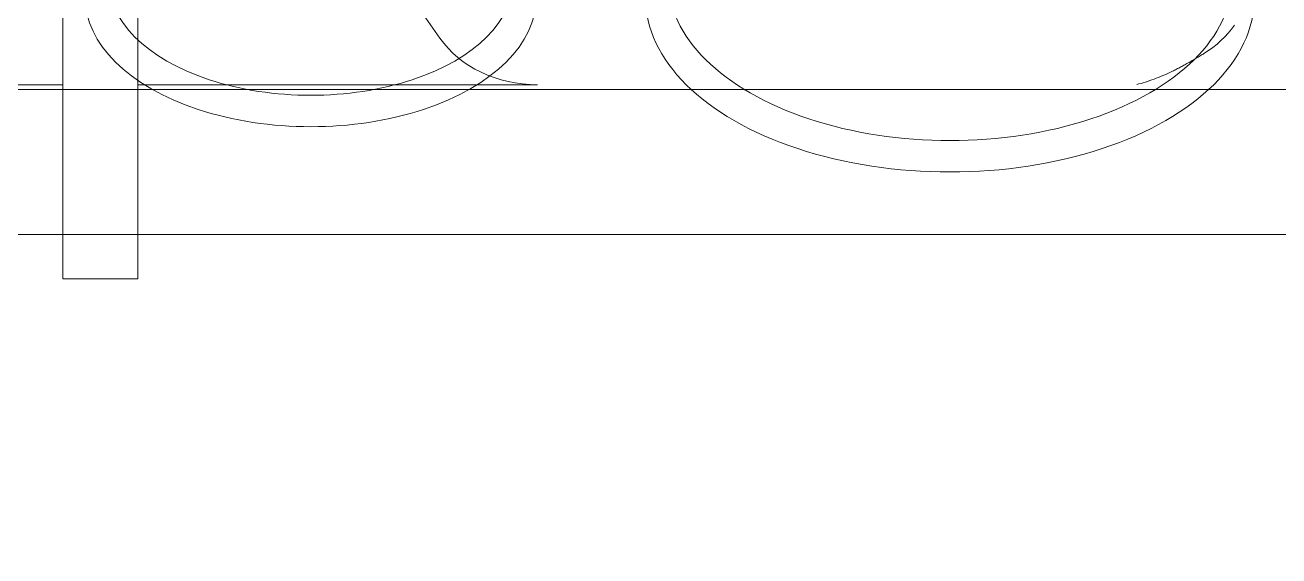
# Model space of a CAD drawing. Header units: millimetres. Extents: x 42151 to 59780, y 37376 to 44547.
# Drawn here: x 47689.11 to 47705.78, y 42990.3 to 42997.36 of the extents above; entities that cross this region are included whole.
import ezdxf

# ---------------------------------------------------------------- set-up
doc = ezdxf.new("R2010")
doc.units = ezdxf.units.MM
doc.set_wipeout_variables(frame=1)
doc.layers.add('! NO PLOT !', color=7, linetype='Continuous', true_color=0xff75dd, plot=False)
doc.layers.add('000-PI-Oprema', color=30, linetype='Continuous', lineweight=5)
doc.layers.add('004-PI-DIN Šina', color=3, linetype='Continuous')

# ---------------------------------------------------------------- blocks, each defined once
blk = doc.blocks.new('*U134')
at = {"layer": '004-PI-DIN Šina'}
blk.add_lwpolyline([(610, -17.5), (610, 17.5), (0, 17.5), (0, -17.5)], close=True, dxfattribs=at)
blk = doc.blocks.new('Shrack distriblock 125A')
blk.add_wipeout([(50953.151, 45336.978), (51024.151, 45336.978), (51024.151, 45240.978), (51017.651, 45240.978), (51017.651, 45241.478), (50959.651, 45241.478), (50959.651, 45240.978), (50953.151, 45240.978), (50953.151, 45241.478)]).dxf.layer = '! NO PLOT !'
at = {"layer": '000-PI-Oprema'}
for p, q in [((50997.667, 45272.498), (50995.184, 45276.063)), ((50997.667, 45272.498), (50995.184, 45276.063)), ((50992.651, 45271.876), (50992.651, 45275.606)), ((50992.651, 45271.876), (50992.651, 45275.606)), ((50993.651, 45271.876), (50993.651, 45275.606)), ((50993.651, 45271.876), (50993.651, 45275.606)), ((50992.651, 45271.876), (50991.201, 45271.876)), ((50992.651, 45271.876), (50991.201, 45271.876)), ((50991.201, 45271.812), (51017.651, 45271.812)), ((50991.201, 45271.812), (51017.651, 45271.812)), ((50992.651, 45271.876), (50992.651, 45269.296)), ((50992.651, 45271.876), (50992.651, 45269.296)), ((50993.651, 45269.296), (50993.651, 45271.876)), ((50998.966, 45271.876), (50993.651, 45271.876)), ((50993.651, 45269.296), (50993.651, 45271.876)), ((50998.966, 45271.876), (50993.651, 45271.876)), ((51017.651, 45269.884), (50959.651, 45269.884)), ((51017.651, 45269.884), (50959.651, 45269.884)), ((50992.651, 45269.296), (50993.651, 45269.296)), ((50992.651, 45269.296), (50993.651, 45269.296))]:
    blk.add_line(p, q, dxfattribs=at)
for centre, major_axis, ratio, start_param, end_param in [((50995.951, 45273.285), (-2.7, 0), 0.573576, 0, 3.141593), ((50995.951, 45273.285), (-2.7, 0), 0.573576, 0, 3.141593), ((51004.451, 45273.285), (-3.75, 0), 0.573576, 0, 3.141593), ((51004.451, 45273.285), (-3.75, 0), 0.573576, 0, 3.141593), ((50995.951, 45273.039), (-3, 0), 0.573576, 0, 3.141593), ((50995.951, 45273.039), (-3, 0), 0.573576, 0, 3.141593), ((51004.451, 45273.039), (-4.05, 0), 0.573576, 0, 3.141593), ((51004.451, 45273.039), (-4.05, 0), 0.573576, 0, 3.141593), ((50998.966, 45273.12), (-1.5, 0), 0.829164, 0.523599, 1.570796), ((50998.966, 45273.12), (-1.5, 0), 0.829164, 0.523599, 1.570796)]:
    blk.add_ellipse(centre, major_axis=major_axis, ratio=ratio, start_param=start_param, end_param=end_param, dxfattribs=at)
at = {"layer": '000-PI-Oprema', "extrusion": (0, 0, -1)}
blk.add_ellipse((51006.936, 45273.292), major_axis=(1.5, 0), ratio=0.829164, start_param=0.523599, end_param=0.933135, dxfattribs=at)
blk.add_ellipse((51006.936, 45273.292), major_axis=(1.5, 0), ratio=0.829164, start_param=0.523599, end_param=0.933135, dxfattribs=at)
at = {"layer": '000-PI-Oprema'}
blk.add_open_spline([(51007.829, 45272.293), (51007.821, 45272.287), (51007.812, 45272.282), (51007.804, 45272.277), (51007.795, 45272.272), (51007.787, 45272.266), (51007.778, 45272.261), (51007.761, 45272.251), (51007.743, 45272.24), (51007.725, 45272.229), (51007.708, 45272.219), (51007.69, 45272.208), (51007.672, 45272.198), (51007.654, 45272.187), (51007.636, 45272.177), (51007.617, 45272.166), (51007.599, 45272.156), (51007.581, 45272.146), (51007.562, 45272.136), (51007.544, 45272.126), (51007.526, 45272.116), (51007.507, 45272.106), (51007.488, 45272.096), (51007.47, 45272.087), (51007.451, 45272.077), (51007.432, 45272.068), (51007.414, 45272.059), (51007.395, 45272.05), (51007.357, 45272.032), (51007.319, 45272.014), (51007.281, 45271.998), (51007.243, 45271.982), (51007.205, 45271.966), (51007.167, 45271.952), (51007.128, 45271.938), (51007.09, 45271.924), (51007.051, 45271.912), (51007.013, 45271.9), (51006.975, 45271.889), (51006.936, 45271.879)], degree=3, knots=[0, 0, 0, 0, 0.031482, 0.031482, 0.031482, 0.062952, 0.062952, 0.062952, 0.126005, 0.126005, 0.126005, 0.189145, 0.189145, 0.189145, 0.252223, 0.252223, 0.252223, 0.315148, 0.315148, 0.315148, 0.378132, 0.378132, 0.378132, 0.441135, 0.441135, 0.441135, 0.504074, 0.504074, 0.504074, 0.630126, 0.630126, 0.630126, 0.756537, 0.756537, 0.756537, 0.883, 0.883, 0.883, 1.009102, 1.009102, 1.009102, 1.009102], dxfattribs=at)
blk.add_open_spline([(51007.829, 45272.293), (51007.821, 45272.287), (51007.812, 45272.282), (51007.804, 45272.277), (51007.795, 45272.272), (51007.787, 45272.266), (51007.778, 45272.261), (51007.761, 45272.251), (51007.743, 45272.24), (51007.725, 45272.229), (51007.708, 45272.219), (51007.69, 45272.208), (51007.672, 45272.198), (51007.654, 45272.187), (51007.636, 45272.177), (51007.617, 45272.166), (51007.599, 45272.156), (51007.581, 45272.146), (51007.562, 45272.136), (51007.544, 45272.126), (51007.526, 45272.116), (51007.507, 45272.106), (51007.488, 45272.096), (51007.47, 45272.087), (51007.451, 45272.077), (51007.432, 45272.068), (51007.414, 45272.059), (51007.395, 45272.05), (51007.357, 45272.032), (51007.319, 45272.014), (51007.281, 45271.998), (51007.243, 45271.982), (51007.205, 45271.966), (51007.167, 45271.952), (51007.128, 45271.938), (51007.09, 45271.924), (51007.051, 45271.912), (51007.013, 45271.9), (51006.975, 45271.889), (51006.936, 45271.879)], degree=3, knots=[0, 0, 0, 0, 0.031482, 0.031482, 0.031482, 0.062952, 0.062952, 0.062952, 0.126005, 0.126005, 0.126005, 0.189145, 0.189145, 0.189145, 0.252223, 0.252223, 0.252223, 0.315148, 0.315148, 0.315148, 0.378132, 0.378132, 0.378132, 0.441135, 0.441135, 0.441135, 0.504074, 0.504074, 0.504074, 0.630126, 0.630126, 0.630126, 0.756537, 0.756537, 0.756537, 0.883, 0.883, 0.883, 1.009102, 1.009102, 1.009102, 1.009102], dxfattribs=at)

msp = doc.modelspace()

# ---------------------------------------------------------------- block references
msp.add_blockref('*U134', (47138.026, 43014.668))

# ---------------------------------------------------------------- next in the draw order: block references
at = {"layer": '000-PI-Oprema'}
msp.add_blockref('Shrack distriblock 125A', (-3303.042, -2275.31), dxfattribs=at)

doc.saveas('drawing.dxf')
